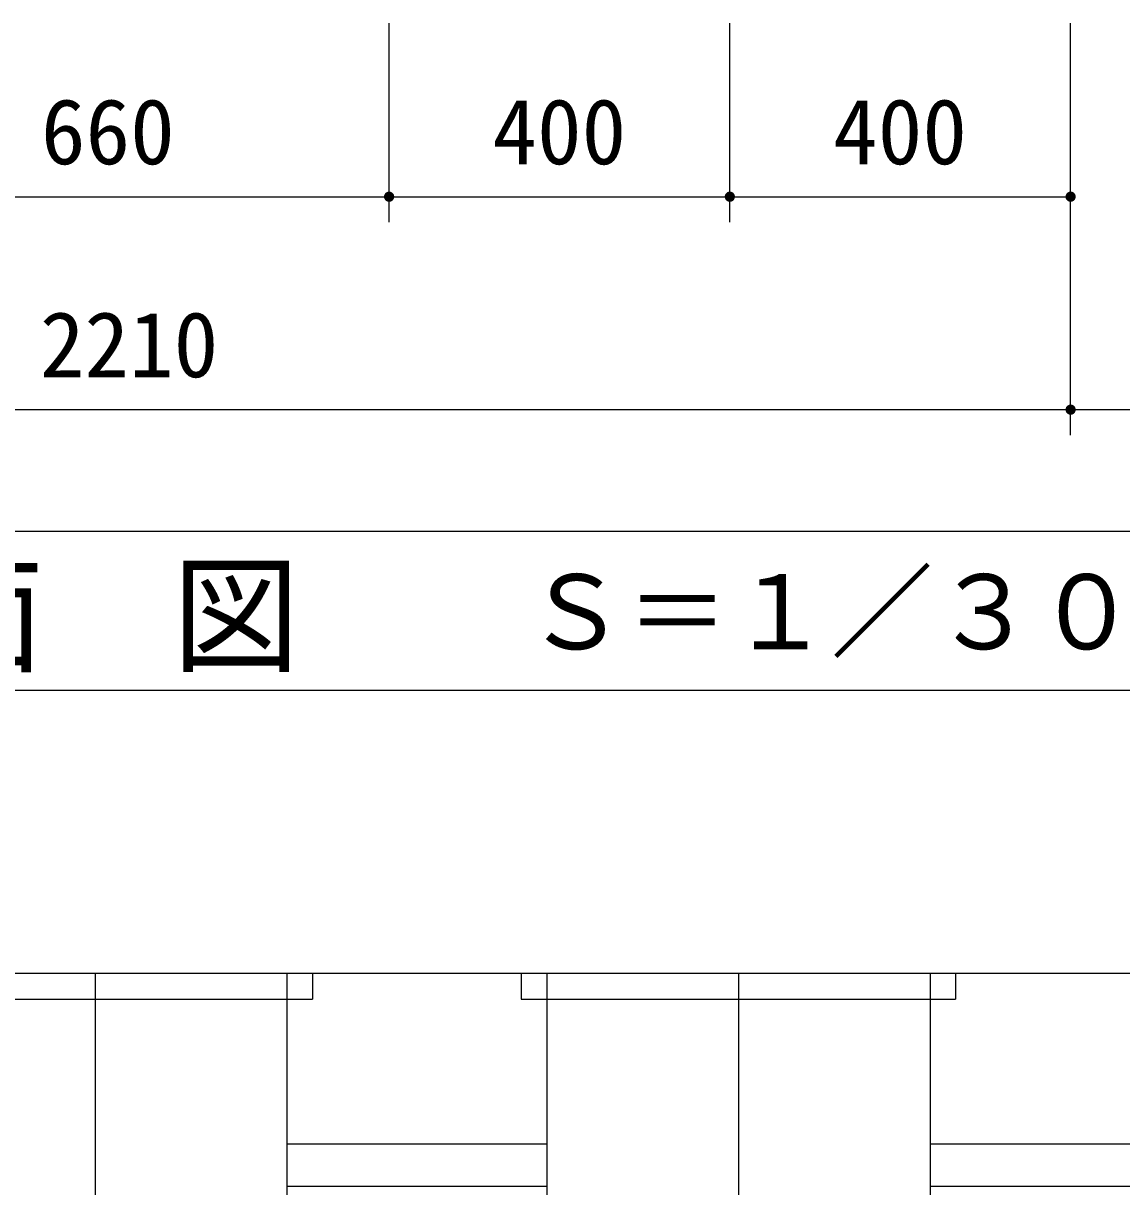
# Model space of a CAD drawing. Units: millimetres, scale not verified. Extents: x -8910 to 8910, y -6308 to 6308.
# Drawn here: x -5250 to -3960, y -1617 to -251 of the extents above; entities that cross this region are included whole.
import ezdxf
from ezdxf.enums import TextEntityAlignment as Align

# ---------------------------------------------------------------- set-up
doc = ezdxf.new("R2010")
doc.units = ezdxf.units.MM
doc.header["$LTSCALE"] = 30
doc.linetypes.add('CHAIN2', pattern=[12, 9, -1, 1, -1])
doc.layers.add('0-3_空気管', color=3, linetype='Continuous', lineweight=25)
doc.layers.add('0-5_製作', color=5, linetype='Continuous', lineweight=25)
doc.styles.add('ＭＳ ゴシック', font='')
doc.styles.get('ＭＳ ゴシック').set_extended_font_data('MS Gothic')

msp = doc.modelspace()

# ---------------------------------------------------------------- linework, layer by layer
at = {"layer": '0-3_空気管', "color": 2}
for p, q in [((-5480.4, -454.7), (-4820.4, -454.7)), ((-4820.4, -454.7), (-4420.42, -454.7)), ((-4420.42, -454.7), (-4020.4, -454.7)), ((-6230.4, -704.7), (-4020.4, -704.7)), ((-4020.4, -704.7), (-3400.4, -704.7)), ((-2895.43, -1366.74), (-6374.83, -1366.74)), ((-4635.4, -1566.75), (-4940.4, -1566.75)), ((-3925.4, -1566.75), (-4185.4, -1566.75)), ((-4635.4, -1616.75), (-4940.4, -1616.75)), ((-3925.4, -1616.75), (-4185.4, -1616.75))]:
    msp.add_line(p, q, dxfattribs=at)
at = {"layer": '0-3_空気管', "linetype": 'CHAIN2'}
for p, q in [((-5165.4, -1366.74), (-5165.4, -1967.97)), ((-4410.4, -1366.74), (-4410.4, -1967.97))]:
    msp.add_line(p, q, dxfattribs=at)
at = {"layer": '0-3_空気管'}
for p, q in [((-4940.4, -1366.74), (-4940.4, -1698.55)), ((-4910.4, -1366.74), (-4910.4, -1396.75)), ((-4665.4, -1366.74), (-4665.4, -1396.75)), ((-4635.4, -1366.74), (-4635.4, -1698.55)), ((-4185.4, -1366.74), (-4185.4, -1698.55)), ((-4155.4, -1366.74), (-4155.4, -1396.75)), ((-5420.4, -1396.75), (-4910.4, -1396.75)), ((-4665.4, -1396.75), (-4155.4, -1396.75))]:
    msp.add_line(p, q, dxfattribs=at)
msp.add_lwpolyline([(-3727.25, -1033.95), (-3727.25, -847.64), (-5756.58, -847.64), (-5756.58, -1033.95)], close=True, dxfattribs=at)
at = {"layer": '0-5_製作', "color": 2}
for p, q in [((-4820.4, -484.7), (-4820.4, -251.12)), ((-4420.42, -484.7), (-4420.42, -251.12)), ((-4020.4, -484.7), (-4020.4, -251.12)), ((-4020.4, -734.7), (-4020.4, -454.7))]:
    msp.add_line(p, q, dxfattribs=at)
at = {"layer": '0-5_製作'}
for points in [[(-4824.51, -450.33), (-4820.4, -454.7), (-4825.03, -450.88)], [(-4823.93, -449.85), (-4820.4, -454.7), (-4824.51, -450.33)], [(-4823.29, -449.44), (-4820.4, -454.7), (-4823.93, -449.85)], [(-4822.61, -449.12), (-4820.4, -454.7), (-4823.29, -449.44)], [(-4821.89, -448.89), (-4820.4, -454.7), (-4822.61, -449.12)], [(-4821.15, -448.75), (-4820.4, -454.7), (-4821.89, -448.89)], [(-4820.4, -448.7), (-4820.4, -454.7), (-4821.15, -448.75)], [(-4820.4, -448.7), (-4814.4, -454.7), (-4820.4, -454.7)], [(-4820.03, -448.71), (-4814.4, -454.7), (-4820.4, -448.7)], [(-4819.28, -448.81), (-4814.4, -454.7), (-4820.03, -448.71)], [(-4818.55, -448.99), (-4814.4, -454.7), (-4819.28, -448.81)], [(-4817.85, -449.27), (-4814.4, -454.7), (-4818.55, -448.99)], [(-4817.19, -449.63), (-4814.4, -454.7), (-4817.85, -449.27)], [(-4816.58, -450.08), (-4814.4, -454.7), (-4817.19, -449.63)], [(-4816.03, -450.59), (-4814.4, -454.7), (-4816.58, -450.08)], [(-4815.55, -451.17), (-4814.4, -454.7), (-4816.03, -450.59)], [(-4424.52, -450.33), (-4420.42, -454.7), (-4425.04, -450.88)], [(-4423.94, -449.85), (-4420.42, -454.7), (-4424.52, -450.33)], [(-4423.31, -449.44), (-4420.42, -454.7), (-4423.94, -449.85)], [(-4422.62, -449.12), (-4420.42, -454.7), (-4423.31, -449.44)], [(-4421.91, -448.89), (-4420.42, -454.7), (-4422.62, -449.12)], [(-4421.17, -448.75), (-4420.42, -454.7), (-4421.91, -448.89)], [(-4420.42, -448.7), (-4420.42, -454.7), (-4421.17, -448.75)], [(-4420.42, -448.7), (-4414.42, -454.7), (-4420.42, -454.7)], [(-4420.04, -448.71), (-4414.42, -454.7), (-4420.42, -448.7)], [(-4419.29, -448.81), (-4414.42, -454.7), (-4420.04, -448.71)], [(-4418.56, -448.99), (-4414.42, -454.7), (-4419.29, -448.81)], [(-4417.86, -449.27), (-4414.42, -454.7), (-4418.56, -448.99)], [(-4417.2, -449.63), (-4414.42, -454.7), (-4417.86, -449.27)], [(-4416.59, -450.08), (-4414.42, -454.7), (-4417.2, -449.63)], [(-4416.04, -450.59), (-4414.42, -454.7), (-4416.59, -450.08)], [(-4415.56, -451.17), (-4414.42, -454.7), (-4416.04, -450.59)], [(-4024.51, -450.33), (-4020.4, -454.7), (-4025.03, -450.88)], [(-4023.93, -449.85), (-4020.4, -454.7), (-4024.51, -450.33)], [(-4023.29, -449.44), (-4020.4, -454.7), (-4023.93, -449.85)], [(-4022.61, -449.12), (-4020.4, -454.7), (-4023.29, -449.44)], [(-4021.89, -448.89), (-4020.4, -454.7), (-4022.61, -449.12)], [(-4021.15, -448.75), (-4020.4, -454.7), (-4021.89, -448.89)], [(-4020.4, -448.7), (-4020.4, -454.7), (-4021.15, -448.75)], [(-4020.4, -448.7), (-4014.4, -454.7), (-4020.4, -454.7)], [(-4020.03, -448.71), (-4014.4, -454.7), (-4020.4, -448.7)], [(-4019.28, -448.81), (-4014.4, -454.7), (-4020.03, -448.71)], [(-4018.55, -448.99), (-4014.4, -454.7), (-4019.28, -448.81)], [(-4017.85, -449.27), (-4014.4, -454.7), (-4018.55, -448.99)], [(-4017.19, -449.63), (-4014.4, -454.7), (-4017.85, -449.27)], [(-4016.58, -450.08), (-4014.4, -454.7), (-4017.19, -449.63)], [(-4016.03, -450.59), (-4014.4, -454.7), (-4016.58, -450.08)], [(-4015.55, -451.17), (-4014.4, -454.7), (-4016.03, -450.59)], [(-4826.39, -454.32), (-4820.4, -454.7), (-4826.4, -454.7)], [(-4826.4, -454.7), (-4826.21, -456.19), (-4826.36, -455.45)], [(-4820.4, -454.7), (-4826.21, -456.19), (-4826.4, -454.7)], [(-4826.3, -453.58), (-4820.4, -454.7), (-4826.39, -454.32)], [(-4826.11, -452.85), (-4820.4, -454.7), (-4826.3, -453.58)], [(-4820.4, -454.7), (-4825.98, -456.91), (-4826.21, -456.19)], [(-4825.83, -452.15), (-4820.4, -454.7), (-4826.11, -452.85)], [(-4820.4, -454.7), (-4825.66, -457.59), (-4825.98, -456.91)], [(-4825.47, -451.49), (-4820.4, -454.7), (-4825.83, -452.15)], [(-4820.4, -454.7), (-4825.26, -458.23), (-4825.66, -457.59)], [(-4825.03, -450.88), (-4820.4, -454.7), (-4825.47, -451.49)], [(-4820.4, -454.7), (-4824.78, -458.81), (-4825.26, -458.23)], [(-4820.4, -454.7), (-4824.23, -459.32), (-4824.78, -458.81)], [(-4820.4, -454.7), (-4823.62, -459.77), (-4824.23, -459.32)], [(-4820.4, -454.7), (-4822.96, -460.13), (-4823.62, -459.77)], [(-4820.4, -454.7), (-4822.26, -460.41), (-4822.96, -460.13)], [(-4820.4, -454.7), (-4821.53, -460.59), (-4822.26, -460.41)], [(-4820.4, -454.7), (-4820.78, -460.69), (-4821.53, -460.59)], [(-4820.4, -454.7), (-4820.4, -460.7), (-4820.78, -460.69)], [(-4820.4, -454.7), (-4819.65, -460.65), (-4820.4, -460.7)], [(-4814.4, -454.7), (-4819.65, -460.65), (-4820.4, -454.7)], [(-4814.4, -454.7), (-4818.91, -460.51), (-4819.65, -460.65)], [(-4814.4, -454.7), (-4818.19, -460.28), (-4818.91, -460.51)], [(-4814.4, -454.7), (-4817.51, -459.96), (-4818.19, -460.28)], [(-4814.4, -454.7), (-4816.88, -459.55), (-4817.51, -459.96)], [(-4814.4, -454.7), (-4816.3, -459.07), (-4816.88, -459.55)], [(-4814.4, -454.7), (-4815.78, -458.53), (-4816.3, -459.07)], [(-4814.4, -454.7), (-4815.34, -457.92), (-4815.78, -458.53)], [(-4815.14, -451.81), (-4814.4, -454.7), (-4815.55, -451.17)], [(-4814.4, -454.7), (-4814.97, -457.26), (-4815.34, -457.92)], [(-4814.82, -452.49), (-4814.4, -454.7), (-4815.14, -451.81)], [(-4814.4, -454.7), (-4814.7, -456.55), (-4814.97, -457.26)], [(-4814.59, -453.21), (-4814.4, -454.7), (-4814.82, -452.49)], [(-4814.4, -454.7), (-4814.51, -455.82), (-4814.7, -456.55)], [(-4814.45, -453.95), (-4814.4, -454.7), (-4814.59, -453.21)], [(-4814.4, -454.7), (-4814.41, -455.08), (-4814.51, -455.82)], [(-4426.4, -454.32), (-4420.42, -454.7), (-4426.42, -454.7)], [(-4426.42, -454.7), (-4426.23, -456.19), (-4426.37, -455.45)], [(-4420.42, -454.7), (-4426.23, -456.19), (-4426.42, -454.7)], [(-4426.31, -453.58), (-4420.42, -454.7), (-4426.4, -454.32)], [(-4426.12, -452.85), (-4420.42, -454.7), (-4426.31, -453.58)], [(-4420.42, -454.7), (-4425.99, -456.91), (-4426.23, -456.19)], [(-4425.84, -452.15), (-4420.42, -454.7), (-4426.12, -452.85)], [(-4420.42, -454.7), (-4425.67, -457.59), (-4425.99, -456.91)], [(-4425.48, -451.49), (-4420.42, -454.7), (-4425.84, -452.15)], [(-4420.42, -454.7), (-4425.27, -458.23), (-4425.67, -457.59)], [(-4425.04, -450.88), (-4420.42, -454.7), (-4425.48, -451.49)], [(-4420.42, -454.7), (-4424.79, -458.81), (-4425.27, -458.23)], [(-4420.42, -454.7), (-4424.24, -459.32), (-4424.79, -458.81)], [(-4420.42, -454.7), (-4423.63, -459.77), (-4424.24, -459.32)], [(-4420.42, -454.7), (-4422.97, -460.13), (-4423.63, -459.77)], [(-4420.42, -454.7), (-4422.27, -460.41), (-4422.97, -460.13)], [(-4420.42, -454.7), (-4421.54, -460.59), (-4422.27, -460.41)], [(-4420.42, -454.7), (-4420.79, -460.69), (-4421.54, -460.59)], [(-4420.42, -454.7), (-4420.42, -460.7), (-4420.79, -460.69)], [(-4420.42, -454.7), (-4419.66, -460.65), (-4420.42, -460.7)], [(-4414.42, -454.7), (-4419.66, -460.65), (-4420.42, -454.7)], [(-4414.42, -454.7), (-4418.92, -460.51), (-4419.66, -460.65)], [(-4414.42, -454.7), (-4418.21, -460.28), (-4418.92, -460.51)], [(-4414.42, -454.7), (-4417.52, -459.96), (-4418.21, -460.28)], [(-4414.42, -454.7), (-4416.89, -459.55), (-4417.52, -459.96)], [(-4414.42, -454.7), (-4416.31, -459.07), (-4416.89, -459.55)], [(-4414.42, -454.7), (-4415.79, -458.53), (-4416.31, -459.07)], [(-4414.42, -454.7), (-4415.35, -457.92), (-4415.79, -458.53)], [(-4415.16, -451.81), (-4414.42, -454.7), (-4415.56, -451.17)], [(-4414.42, -454.7), (-4414.99, -457.26), (-4415.35, -457.92)], [(-4414.84, -452.49), (-4414.42, -454.7), (-4415.16, -451.81)], [(-4414.42, -454.7), (-4414.71, -456.55), (-4414.99, -457.26)], [(-4414.6, -453.21), (-4414.42, -454.7), (-4414.84, -452.49)], [(-4414.42, -454.7), (-4414.52, -455.82), (-4414.71, -456.55)], [(-4414.46, -453.95), (-4414.42, -454.7), (-4414.6, -453.21)], [(-4414.42, -454.7), (-4414.43, -455.08), (-4414.52, -455.82)], [(-4026.39, -454.32), (-4020.4, -454.7), (-4026.4, -454.7)], [(-4026.4, -454.7), (-4026.21, -456.19), (-4026.36, -455.45)], [(-4020.4, -454.7), (-4026.21, -456.19), (-4026.4, -454.7)], [(-4026.3, -453.58), (-4020.4, -454.7), (-4026.39, -454.32)], [(-4026.11, -452.85), (-4020.4, -454.7), (-4026.3, -453.58)], [(-4020.4, -454.7), (-4025.98, -456.91), (-4026.21, -456.19)], [(-4025.83, -452.15), (-4020.4, -454.7), (-4026.11, -452.85)], [(-4020.4, -454.7), (-4025.66, -457.59), (-4025.98, -456.91)], [(-4025.47, -451.49), (-4020.4, -454.7), (-4025.83, -452.15)], [(-4020.4, -454.7), (-4025.26, -458.23), (-4025.66, -457.59)], [(-4025.03, -450.88), (-4020.4, -454.7), (-4025.47, -451.49)], [(-4020.4, -454.7), (-4024.78, -458.81), (-4025.26, -458.23)], [(-4020.4, -454.7), (-4024.23, -459.32), (-4024.78, -458.81)], [(-4020.4, -454.7), (-4023.62, -459.77), (-4024.23, -459.32)], [(-4020.4, -454.7), (-4022.96, -460.13), (-4023.62, -459.77)], [(-4020.4, -454.7), (-4022.26, -460.41), (-4022.96, -460.13)], [(-4020.4, -454.7), (-4021.53, -460.59), (-4022.26, -460.41)], [(-4020.4, -454.7), (-4020.78, -460.69), (-4021.53, -460.59)], [(-4020.4, -454.7), (-4020.4, -460.7), (-4020.78, -460.69)], [(-4020.4, -454.7), (-4019.65, -460.65), (-4020.4, -460.7)], [(-4014.4, -454.7), (-4019.65, -460.65), (-4020.4, -454.7)], [(-4014.4, -454.7), (-4018.91, -460.51), (-4019.65, -460.65)], [(-4014.4, -454.7), (-4018.19, -460.28), (-4018.91, -460.51)], [(-4014.4, -454.7), (-4017.51, -459.96), (-4018.19, -460.28)], [(-4014.4, -454.7), (-4016.88, -459.55), (-4017.51, -459.96)], [(-4014.4, -454.7), (-4016.3, -459.07), (-4016.88, -459.55)], [(-4014.4, -454.7), (-4015.78, -458.53), (-4016.3, -459.07)], [(-4014.4, -454.7), (-4015.34, -457.92), (-4015.78, -458.53)], [(-4015.14, -451.81), (-4014.4, -454.7), (-4015.55, -451.17)], [(-4014.4, -454.7), (-4014.97, -457.26), (-4015.34, -457.92)], [(-4014.82, -452.49), (-4014.4, -454.7), (-4015.14, -451.81)], [(-4014.4, -454.7), (-4014.7, -456.55), (-4014.97, -457.26)], [(-4014.59, -453.21), (-4014.4, -454.7), (-4014.82, -452.49)], [(-4014.4, -454.7), (-4014.51, -455.82), (-4014.7, -456.55)], [(-4014.45, -453.95), (-4014.4, -454.7), (-4014.59, -453.21)], [(-4014.4, -454.7), (-4014.41, -455.08), (-4014.51, -455.82)], [(-4026.39, -704.32), (-4020.4, -704.7), (-4026.4, -704.7)], [(-4026.4, -704.7), (-4026.21, -706.19), (-4026.36, -705.45)], [(-4026.4, -704.7), (-4025.98, -706.91), (-4026.21, -706.19)], [(-4020.4, -704.7), (-4025.98, -706.91), (-4026.4, -704.7)], [(-4026.3, -703.58), (-4020.4, -704.7), (-4026.39, -704.32)], [(-4026.11, -702.85), (-4020.4, -704.7), (-4026.3, -703.58)], [(-4025.83, -702.15), (-4020.4, -704.7), (-4026.11, -702.85)], [(-4020.4, -704.7), (-4025.66, -707.59), (-4025.98, -706.91)], [(-4025.47, -701.49), (-4020.4, -704.7), (-4025.83, -702.15)], [(-4020.4, -704.7), (-4025.26, -708.23), (-4025.66, -707.59)], [(-4025.03, -700.88), (-4020.4, -704.7), (-4025.47, -701.49)], [(-4020.4, -704.7), (-4024.78, -708.81), (-4025.26, -708.23)], [(-4024.51, -700.33), (-4020.4, -704.7), (-4025.03, -700.88)], [(-4020.4, -704.7), (-4024.23, -709.32), (-4024.78, -708.81)], [(-4023.93, -699.85), (-4020.4, -704.7), (-4024.51, -700.33)], [(-4020.4, -704.7), (-4023.62, -709.77), (-4024.23, -709.32)], [(-4023.29, -699.44), (-4020.4, -704.7), (-4023.93, -699.85)], [(-4020.4, -704.7), (-4022.96, -710.13), (-4023.62, -709.77)], [(-4022.61, -699.12), (-4020.4, -704.7), (-4023.29, -699.44)], [(-4020.4, -704.7), (-4022.26, -710.41), (-4022.96, -710.13)], [(-4021.89, -698.89), (-4020.4, -704.7), (-4022.61, -699.12)], [(-4020.4, -704.7), (-4021.53, -710.59), (-4022.26, -710.41)], [(-4021.15, -698.75), (-4020.4, -704.7), (-4021.89, -698.89)], [(-4020.4, -704.7), (-4020.78, -710.69), (-4021.53, -710.59)], [(-4021.15, -698.75), (-4020.4, -698.7), (-4020.4, -704.7)], [(-4020.4, -704.7), (-4020.4, -710.7), (-4020.78, -710.69)], [(-4020.4, -698.7), (-4014.4, -704.7), (-4020.4, -704.7)], [(-4020.03, -698.71), (-4014.4, -704.7), (-4020.4, -698.7)], [(-4020.4, -704.7), (-4019.65, -710.65), (-4020.4, -710.7)], [(-4020.4, -704.7), (-4018.91, -710.51), (-4019.65, -710.65)], [(-4014.4, -704.7), (-4018.91, -710.51), (-4020.4, -704.7)], [(-4019.28, -698.81), (-4014.4, -704.7), (-4020.03, -698.71)], [(-4018.55, -698.99), (-4014.4, -704.7), (-4019.28, -698.81)], [(-4014.4, -704.7), (-4018.19, -710.28), (-4018.91, -710.51)], [(-4017.85, -699.27), (-4014.4, -704.7), (-4018.55, -698.99)], [(-4014.4, -704.7), (-4017.51, -709.96), (-4018.19, -710.28)], [(-4017.19, -699.63), (-4014.4, -704.7), (-4017.85, -699.27)], [(-4014.4, -704.7), (-4016.88, -709.55), (-4017.51, -709.96)], [(-4016.58, -700.08), (-4014.4, -704.7), (-4017.19, -699.63)], [(-4014.4, -704.7), (-4016.3, -709.07), (-4016.88, -709.55)], [(-4016.03, -700.59), (-4014.4, -704.7), (-4016.58, -700.08)], [(-4014.4, -704.7), (-4015.78, -708.53), (-4016.3, -709.07)], [(-4015.55, -701.17), (-4014.4, -704.7), (-4016.03, -700.59)], [(-4014.4, -704.7), (-4015.34, -707.92), (-4015.78, -708.53)], [(-4015.14, -701.81), (-4014.4, -704.7), (-4015.55, -701.17)], [(-4014.4, -704.7), (-4014.97, -707.26), (-4015.34, -707.92)], [(-4014.82, -702.49), (-4014.4, -704.7), (-4015.14, -701.81)], [(-4014.4, -704.7), (-4014.7, -706.55), (-4014.97, -707.26)], [(-4014.59, -703.21), (-4014.4, -704.7), (-4014.82, -702.49)], [(-4014.4, -704.7), (-4014.51, -705.82), (-4014.7, -706.55)], [(-4014.59, -703.21), (-4014.45, -703.95), (-4014.4, -704.7)], [(-4014.4, -704.7), (-4014.41, -705.08), (-4014.51, -705.82)]]:
    msp.add_solid(points, dxfattribs=at)

# ---------------------------------------------------------------- texts
at = {"layer": '0-3_空気管', "color": 4, "style": 'ＭＳ ゴシック'}
for s, height, p in [('平\u3000面\u3000図', 110, (-5675.33, -1033.92)), ('Ｓ＝１／３０', 87.98, (-4661.78, -1012.25))]:
    msp.add_text(s, height=height, dxfattribs=at).set_placement(p, align=Align.BOTTOM_LEFT)
at = {"layer": '0-5_製作', "color": 4, "style": 'ＭＳ ゴシック'}
for s, p in [('660', (-5229.15, -439.7)), ('400', (-4699.16, -439.7)), ('400', (-4299.16, -439.7)), ('2210', (-5230.4, -689.7))]:
    msp.add_text(s, height=76.98, dxfattribs=at).set_placement(p, align=Align.BOTTOM_LEFT)

doc.saveas('drawing.dxf')
